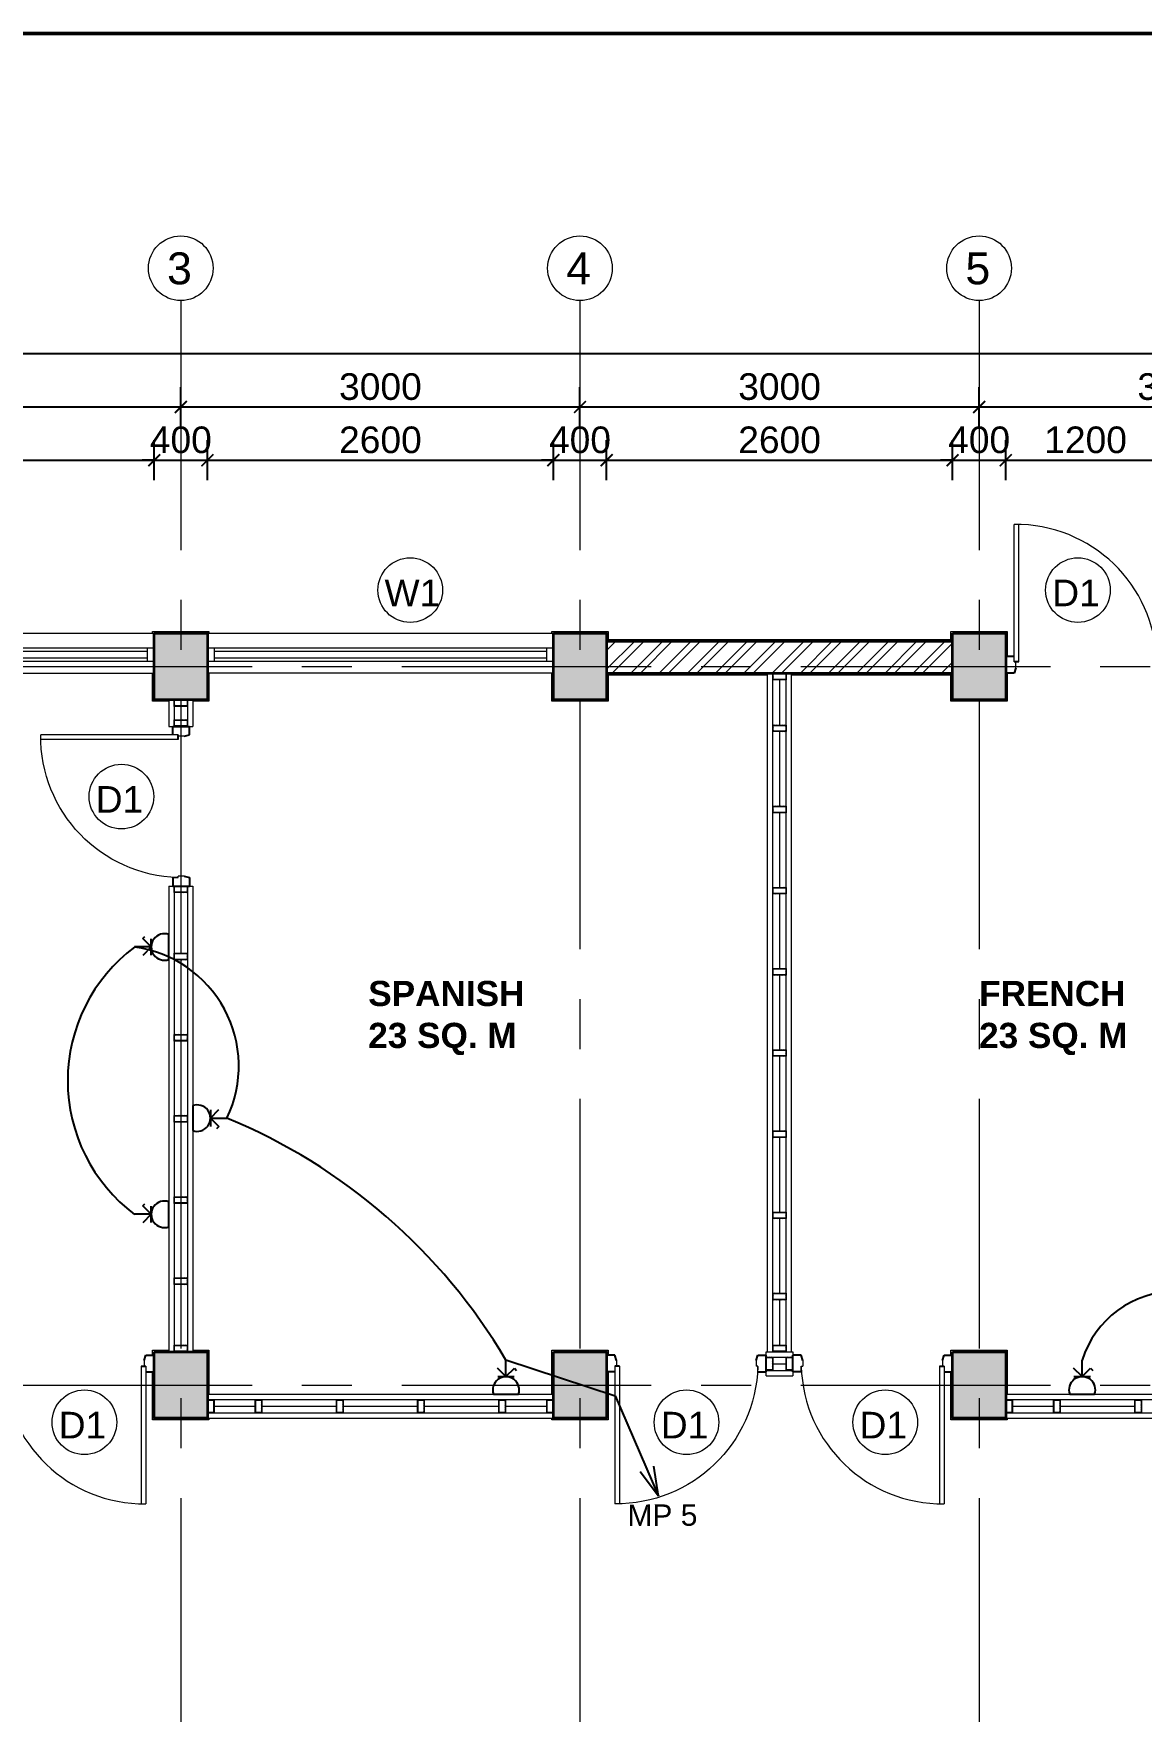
# Model space of a CAD drawing. Header units: inches. Extents: x 527934 to 2134587, y -408734 to 227304.
# Drawn here: x 1406955 to 1415282, y -114332 to -101723 of the extents above; entities that cross this region are included whole.
import ezdxf

# ---------------------------------------------------------------- set-up
doc = ezdxf.new("R2010")
doc.units = ezdxf.units.IN
doc.header["$MEASUREMENT"] = 0
doc.linetypes.add('CENTER', pattern=[2, 1.25, -0.25, 0.25, -0.25])
for name, color, linetype, lineweight in [('2 POWER TEL COMP', 3, 'Continuous', 25), ('7 POWER PT WIRING', 3, 'Continuous', 25), ('centre line', 1, 'CENTER', 9), ('dim', 253, 'Continuous', 9), ('door', 77, 'Continuous', 13), ('hatch', 250, 'Continuous', 5), ('hatch - general', 252, 'Continuous', 5), ('hatch 2', 251, 'Continuous', 5), ('metal', 40, 'Continuous', 18), ('partition wall', 5, 'Continuous', 20), ('plaster line', 253, 'Continuous', 5), ('sill', 253, 'Continuous', 13), ('text', 7, 'Continuous', 13), ('TITLE THICK', 7, 'Continuous', 50), ('wall - brick', 30, 'Continuous', 35), ('window', 1, 'Continuous', 15)]:
    doc.layers.add(name, color=color, linetype=linetype, lineweight=lineweight)
doc.styles.add('labelling', font='arial.ttf')
doc.styles.get("Standard").update_dxf_attribs({"font": 'arial.ttf'})
doc.styles.add('style1', font='arial.ttf')
doc.linetypes.add('BATTING', pattern='A,0.0001,-0.1,[134,ltypeshp.shx,S=0.1,R=0,X=-0.1,Y=0],-0.2,[134,ltypeshp.shx,S=0.1,R=180,X=0.1,Y=0],-0.1', length=0.4001)
doc.dimstyles.new('dim 100', dxfattribs={"dimtxt": 200, "dimasz": 90, "dimexe": 150, "dimexo": 150, "dimgap": 50, "dimtad": 1, "dimdec": 0, "dimzin": 0, "dimdsep": 46, "dimtxsty": 'Standard', "dimblk": 'ARCHTICK', "dimcen": 100, "dimdle": 150, "dimazin": 0, "dimtfac": 1, "dimtdec": 0, "dimtix": 1, "dimtmove": 2, "dimatfit": 3, "dimfxl": 150, "dimfxlon": 1, "dimtolj": 1, "dimtzin": 0, "dimarcsym": 0})
pattern_1 = [(50, (-719819.97, -21863), (107.5890274, -9.4128202), [11.25, -123.75]), (355, (-719819.97, -21863), (-20.8127, 112.82882), [9, -99]), (100.4514445, (-719811, -21863.78), (86.776327, 103.4159986), [9.561029, -105.171317]), (46.1842, (-719819.97, -21833), (160.0862, -24.827892), [16.875, -185.625]), (96.6356355, (-719806.63, -21835.07), (140.199292, 146.11779), [14.341551, -157.757064]), (351.184164, (-719819.97, -21833), (140.199292, 146.11779), [13.5, -148.5]), (21, (-719804.97, -21840.5), (89.5360578, -60.3928336), [11.25, -123.75]), (326, (-719804.97, -21840.5), (36.4973, 108.772507), [9, -99]), (71.451445, (-719797.5, -21845.53), (126.0333565, 48.379673), [9.5610285, -105.171317]), (37.5, (-719819.966, -21863), (1.8239783, 49.9340781), [0, -97.8, 0, -100.5, 0, -99.375]), (7.5, (-719819.966, -21863), (39.4604306, 59.1617568), [0, -57.3, 0, -95.55, 0, -37.875]), (327.5, (-719853.416, -21863), (80.0733654, -3.38323076), [0, -37.5, 0, -117, 0, -155.25]), (317.5, (-719868.416, -21863), (87.4779254, 15.0157473), [0, -48.75, 0, -77.7, 0, -110.25])]

# ---------------------------------------------------------------- blocks, each defined once
blk = doc.blocks.new('2X4')
at = {"layer": 'hatch 2'}
h = blk.add_hatch(dxfattribs=at)
h.set_pattern_fill('ANSI31', color=256, scale=20)
h.set_pattern_definition([(45, (0, 0), (-1.767766953, 1.767766953), [])])
h.paths.add_polyline_path([(5938822, -146997), (5938776, -146997, 0.414214), (5938774, -146999), (5938774, -147047), (5938777, -147047), (5938777, -147000), (5938821, -147000), (5938821, -147047), (5938824, -147047), (5938824, -146999, 0.414214)])
h.paths.add_polyline_path([(5938777, -147047), (5938774, -147047), (5938774, -147095, 0.414214), (5938776, -147097), (5938822, -147097, 0.414218), (5938824, -147095), (5938824, -147047), (5938821, -147047), (5938821, -147094), (5938777, -147094)])
at = {"layer": 'metal'}
blk.add_lwpolyline([(5938776, -147097), (5938822, -147097, 0.414214), (5938824, -147095), (5938824, -146999, 0.414214), (5938822, -146997), (5938776, -146997, 0.414214), (5938774, -146999), (5938774, -147095, 0.414214)], format="xyb", close=True, dxfattribs=at)
blk.add_lwpolyline([(5938777, -147094), (5938821, -147094), (5938821, -147000), (5938777, -147000)], close=True, dxfattribs=at)
blk = doc.blocks.new('door 1')
at = {"layer": 'door', "lineweight": 25}
for p, q in [((1761262, -142071), (1761366, -142071)), ((1761262, -142124), (1761262, -142071)), ((1761333, -142134), (1761366, -142124)), ((1761366, -142124), (1761366, -142071)), ((1761296, -142990), (1761296, -143019)), ((1761333, -143009), (1761366, -143019)), ((1761262, -143019), (1761262, -143071)), ((1761262, -143071), (1761366, -143071)), ((1761366, -143019), (1761366, -143071))]:
    blk.add_line(p, q, dxfattribs=at)
at = {"layer": 'door'}
for p, q in [((1761262, -142124), (1761296, -142124)), ((1761296, -142124), (1761296, -142134)), ((1761333, -142134), (1761296, -142134)), ((1761296, -142990), (1760435, -142990)), ((1761333, -143009), (1761296, -143009)), ((1761296, -143019), (1760435, -143019))]:
    blk.add_line(p, q, dxfattribs=at)
blk.add_arc((1761320, -143009), 885, 91.5672, 180.6496, dxfattribs=at)
blk = doc.blocks.new('WINDOW 1')
at = {"layer": 'window'}
for p, q in [((2122082, -84476), (2124682, -84476)), ((2122132, -84476), (2122132, -84576)), ((2122082, -84576), (2124682, -84576)), ((2122132, -84501), (2124632, -84501)), ((2122132, -84551), (2124632, -84551))]:
    blk.add_line(p, q, dxfattribs=at)
at = {"layer": 'window', "ltscale": 400}
blk.add_line((2124632, -84576), (2124632, -84476), dxfattribs=at)
blk = doc.blocks.new('_ArchTick')
at = {"color": 0, "linetype": 'ByBlock', "const_width": 0.15}
blk.add_lwpolyline([(-0.5, -0.5), (0.5, 0.5)], dxfattribs=at)
blk = doc.blocks.new('*D3144')
at = {"layer": 'Defpoints', "color": 0, "ltscale": 400}
for p in [(1401862, -104129), (1401862, -106229), (1433262, -106229)]:
    blk.add_point(p, dxfattribs=at)
at = {"layer": 'dim', "color": 0, "lineweight": -2, "ltscale": 400}
for p, q in [((1401862, -104279), (1401862, -103979)), ((1433262, -104279), (1433262, -103979)), ((1433412, -104129), (1401712, -104129))]:
    blk.add_line(p, q, dxfattribs=at)
at = {"layer": 'dim', "color": 0, "lineweight": -2, "ltscale": 400, "xscale": 90, "yscale": 90, "zscale": 90, "rotation": 180}
blk.add_blockref('_ArchTick', (1401862, -104129), dxfattribs=at)
at = {"layer": 'dim', "color": 0, "lineweight": -2, "ltscale": 400, "xscale": 90, "yscale": 90, "zscale": 90}
blk.add_blockref('_ArchTick', (1433262, -104129), dxfattribs=at)
at = {"layer": 'dim', "color": 0, "ltscale": 400, "insert": (1417562, -103977), "char_height": 200, "attachment_point": 5}
blk.add_mtext('\\A1;31400', dxfattribs=at)
blk = doc.blocks.new('*D3146')
at = {"layer": 'Defpoints', "color": 0, "ltscale": 400}
for p in [(1408062, -104529), (1405062, -106229), (1408062, -106229)]:
    blk.add_point(p, dxfattribs=at)
at = {"layer": 'dim', "color": 0, "lineweight": -2, "ltscale": 400}
for p, q in [((1405062, -104679), (1405062, -104379)), ((1408062, -104679), (1408062, -104379)), ((1404912, -104529), (1408212, -104529))]:
    blk.add_line(p, q, dxfattribs=at)
at = {"layer": 'dim', "color": 0, "lineweight": -2, "ltscale": 400, "xscale": 90, "yscale": 90, "zscale": 90, "rotation": 180}
blk.add_blockref('_ArchTick', (1405062, -104529), dxfattribs=at)
at = {"layer": 'dim', "color": 0, "lineweight": -2, "ltscale": 400, "xscale": 90, "yscale": 90, "zscale": 90}
blk.add_blockref('_ArchTick', (1408062, -104529), dxfattribs=at)
at = {"layer": 'dim', "color": 0, "ltscale": 400, "insert": (1406562, -104377), "char_height": 200, "attachment_point": 5}
blk.add_mtext('\\A1;3000', dxfattribs=at)
blk = doc.blocks.new('*D3147')
at = {"layer": 'Defpoints', "color": 0, "ltscale": 400}
for p in [(1411062, -104529), (1408062, -106229), (1411062, -106229)]:
    blk.add_point(p, dxfattribs=at)
at = {"layer": 'dim', "color": 0, "lineweight": -2, "ltscale": 400}
for p, q in [((1408062, -104679), (1408062, -104379)), ((1411062, -104679), (1411062, -104379)), ((1407912, -104529), (1411212, -104529))]:
    blk.add_line(p, q, dxfattribs=at)
at = {"layer": 'dim', "color": 0, "lineweight": -2, "ltscale": 400, "xscale": 90, "yscale": 90, "zscale": 90, "rotation": 180}
blk.add_blockref('_ArchTick', (1408062, -104529), dxfattribs=at)
at = {"layer": 'dim', "color": 0, "lineweight": -2, "ltscale": 400, "xscale": 90, "yscale": 90, "zscale": 90}
blk.add_blockref('_ArchTick', (1411062, -104529), dxfattribs=at)
at = {"layer": 'dim', "color": 0, "ltscale": 400, "insert": (1409562, -104377), "char_height": 200, "attachment_point": 5}
blk.add_mtext('\\A1;3000', dxfattribs=at)
blk = doc.blocks.new('*D3148')
at = {"layer": 'Defpoints', "color": 0, "ltscale": 400}
for p in [(1414062, -104529), (1411062, -106229), (1414062, -106229)]:
    blk.add_point(p, dxfattribs=at)
at = {"layer": 'dim', "color": 0, "lineweight": -2, "ltscale": 400}
for p, q in [((1411062, -104679), (1411062, -104379)), ((1414062, -104679), (1414062, -104379)), ((1410912, -104529), (1414212, -104529))]:
    blk.add_line(p, q, dxfattribs=at)
at = {"layer": 'dim', "color": 0, "lineweight": -2, "ltscale": 400, "xscale": 90, "yscale": 90, "zscale": 90, "rotation": 180}
blk.add_blockref('_ArchTick', (1411062, -104529), dxfattribs=at)
at = {"layer": 'dim', "color": 0, "lineweight": -2, "ltscale": 400, "xscale": 90, "yscale": 90, "zscale": 90}
blk.add_blockref('_ArchTick', (1414062, -104529), dxfattribs=at)
at = {"layer": 'dim', "color": 0, "ltscale": 400, "insert": (1412562, -104377), "char_height": 200, "attachment_point": 5}
blk.add_mtext('\\A1;3000', dxfattribs=at)
blk = doc.blocks.new('*D3149')
at = {"layer": 'Defpoints', "color": 0, "ltscale": 400}
for p in [(1417062, -104529), (1414062, -106229), (1417062, -106229)]:
    blk.add_point(p, dxfattribs=at)
at = {"layer": 'dim', "color": 0, "lineweight": -2, "ltscale": 400}
for p, q in [((1414062, -104679), (1414062, -104379)), ((1417062, -104679), (1417062, -104379)), ((1413912, -104529), (1417212, -104529))]:
    blk.add_line(p, q, dxfattribs=at)
at = {"layer": 'dim', "color": 0, "lineweight": -2, "ltscale": 400, "xscale": 90, "yscale": 90, "zscale": 90, "rotation": 180}
blk.add_blockref('_ArchTick', (1414062, -104529), dxfattribs=at)
at = {"layer": 'dim', "color": 0, "lineweight": -2, "ltscale": 400, "xscale": 90, "yscale": 90, "zscale": 90}
blk.add_blockref('_ArchTick', (1417062, -104529), dxfattribs=at)
at = {"layer": 'dim', "color": 0, "ltscale": 400, "insert": (1415562, -104377), "char_height": 200, "attachment_point": 5}
blk.add_mtext('\\A1;3000', dxfattribs=at)
blk = doc.blocks.new('*D3158')
at = {"layer": 'Defpoints', "color": 0, "ltscale": 400}
for p in [(1407862, -104929), (1405262, -106229), (1407862, -106229)]:
    blk.add_point(p, dxfattribs=at)
at = {"layer": 'dim', "color": 0, "lineweight": -2, "ltscale": 400}
for p, q in [((1405262, -105079), (1405262, -104779)), ((1407862, -105079), (1407862, -104779)), ((1405112, -104929), (1408012, -104929))]:
    blk.add_line(p, q, dxfattribs=at)
at = {"layer": 'dim', "color": 0, "lineweight": -2, "ltscale": 400, "xscale": 90, "yscale": 90, "zscale": 90, "rotation": 180}
blk.add_blockref('_ArchTick', (1405262, -104929), dxfattribs=at)
at = {"layer": 'dim', "color": 0, "lineweight": -2, "ltscale": 400, "xscale": 90, "yscale": 90, "zscale": 90}
blk.add_blockref('_ArchTick', (1407862, -104929), dxfattribs=at)
at = {"layer": 'dim', "color": 0, "ltscale": 400, "insert": (1406562, -104777), "char_height": 200, "attachment_point": 5}
blk.add_mtext('\\A1;2600', dxfattribs=at)
blk = doc.blocks.new('*D3159')
at = {"layer": 'Defpoints', "color": 0, "ltscale": 400}
for p in [(1408262, -104929), (1407862, -106229), (1408262, -106229)]:
    blk.add_point(p, dxfattribs=at)
at = {"layer": 'dim', "color": 0, "lineweight": -2, "ltscale": 400}
for p, q in [((1407862, -105079), (1407862, -104779)), ((1408262, -105079), (1408262, -104779)), ((1407862, -104929), (1407772, -104929)), ((1407862, -104929), (1408262, -104929)), ((1408262, -104929), (1408352, -104929))]:
    blk.add_line(p, q, dxfattribs=at)
at = {"layer": 'dim', "color": 0, "lineweight": -2, "ltscale": 400, "xscale": 90, "yscale": 90, "zscale": 90}
blk.add_blockref('_ArchTick', (1407862, -104929), dxfattribs=at)
at = {"layer": 'dim', "color": 0, "lineweight": -2, "ltscale": 400, "xscale": 90, "yscale": 90, "zscale": 90, "rotation": 180}
blk.add_blockref('_ArchTick', (1408262, -104929), dxfattribs=at)
at = {"layer": 'dim', "color": 0, "ltscale": 400, "insert": (1408062, -104777), "char_height": 200, "attachment_point": 5}
blk.add_mtext('\\A1;400', dxfattribs=at)
blk = doc.blocks.new('*D3160')
at = {"layer": 'Defpoints', "color": 0, "ltscale": 400}
for p in [(1410862, -104929), (1408262, -106229), (1410862, -106229)]:
    blk.add_point(p, dxfattribs=at)
at = {"layer": 'dim', "color": 0, "lineweight": -2, "ltscale": 400}
for p, q in [((1408262, -105079), (1408262, -104779)), ((1410862, -105079), (1410862, -104779)), ((1408112, -104929), (1411012, -104929))]:
    blk.add_line(p, q, dxfattribs=at)
at = {"layer": 'dim', "color": 0, "lineweight": -2, "ltscale": 400, "xscale": 90, "yscale": 90, "zscale": 90, "rotation": 180}
blk.add_blockref('_ArchTick', (1408262, -104929), dxfattribs=at)
at = {"layer": 'dim', "color": 0, "lineweight": -2, "ltscale": 400, "xscale": 90, "yscale": 90, "zscale": 90}
blk.add_blockref('_ArchTick', (1410862, -104929), dxfattribs=at)
at = {"layer": 'dim', "color": 0, "ltscale": 400, "insert": (1409562, -104777), "char_height": 200, "attachment_point": 5}
blk.add_mtext('\\A1;2600', dxfattribs=at)
blk = doc.blocks.new('*D3161')
at = {"layer": 'Defpoints', "color": 0, "ltscale": 400}
for p in [(1411262, -104929), (1410862, -106229), (1411262, -106229)]:
    blk.add_point(p, dxfattribs=at)
at = {"layer": 'dim', "color": 0, "lineweight": -2, "ltscale": 400}
for p, q in [((1410862, -105079), (1410862, -104779)), ((1411262, -105079), (1411262, -104779)), ((1410862, -104929), (1410772, -104929)), ((1410862, -104929), (1411262, -104929)), ((1411262, -104929), (1411352, -104929))]:
    blk.add_line(p, q, dxfattribs=at)
at = {"layer": 'dim', "color": 0, "lineweight": -2, "ltscale": 400, "xscale": 90, "yscale": 90, "zscale": 90}
blk.add_blockref('_ArchTick', (1410862, -104929), dxfattribs=at)
at = {"layer": 'dim', "color": 0, "lineweight": -2, "ltscale": 400, "xscale": 90, "yscale": 90, "zscale": 90, "rotation": 180}
blk.add_blockref('_ArchTick', (1411262, -104929), dxfattribs=at)
at = {"layer": 'dim', "color": 0, "ltscale": 400, "insert": (1411062, -104777), "char_height": 200, "attachment_point": 5}
blk.add_mtext('\\A1;400', dxfattribs=at)
blk = doc.blocks.new('*D3162')
at = {"layer": 'Defpoints', "color": 0, "ltscale": 400}
for p in [(1413862, -104929), (1411262, -106229), (1413862, -106229)]:
    blk.add_point(p, dxfattribs=at)
at = {"layer": 'dim', "color": 0, "lineweight": -2, "ltscale": 400}
for p, q in [((1411262, -105079), (1411262, -104779)), ((1413862, -105079), (1413862, -104779)), ((1411112, -104929), (1414012, -104929))]:
    blk.add_line(p, q, dxfattribs=at)
at = {"layer": 'dim', "color": 0, "lineweight": -2, "ltscale": 400, "xscale": 90, "yscale": 90, "zscale": 90, "rotation": 180}
blk.add_blockref('_ArchTick', (1411262, -104929), dxfattribs=at)
at = {"layer": 'dim', "color": 0, "lineweight": -2, "ltscale": 400, "xscale": 90, "yscale": 90, "zscale": 90}
blk.add_blockref('_ArchTick', (1413862, -104929), dxfattribs=at)
at = {"layer": 'dim', "color": 0, "ltscale": 400, "insert": (1412562, -104777), "char_height": 200, "attachment_point": 5}
blk.add_mtext('\\A1;2600', dxfattribs=at)
blk = doc.blocks.new('*D3163')
at = {"layer": 'Defpoints', "color": 0, "ltscale": 400}
for p in [(1414262, -104929), (1413862, -106229), (1414262, -106229)]:
    blk.add_point(p, dxfattribs=at)
at = {"layer": 'dim', "color": 0, "lineweight": -2, "ltscale": 400}
for p, q in [((1413862, -105079), (1413862, -104779)), ((1414262, -105079), (1414262, -104779)), ((1413862, -104929), (1413772, -104929)), ((1413862, -104929), (1414262, -104929)), ((1414262, -104929), (1414352, -104929))]:
    blk.add_line(p, q, dxfattribs=at)
at = {"layer": 'dim', "color": 0, "lineweight": -2, "ltscale": 400, "xscale": 90, "yscale": 90, "zscale": 90}
blk.add_blockref('_ArchTick', (1413862, -104929), dxfattribs=at)
at = {"layer": 'dim', "color": 0, "lineweight": -2, "ltscale": 400, "xscale": 90, "yscale": 90, "zscale": 90, "rotation": 180}
blk.add_blockref('_ArchTick', (1414262, -104929), dxfattribs=at)
at = {"layer": 'dim', "color": 0, "ltscale": 400, "insert": (1414062, -104777), "char_height": 200, "attachment_point": 5}
blk.add_mtext('\\A1;400', dxfattribs=at)
blk = doc.blocks.new('*D3164')
at = {"layer": 'Defpoints', "color": 0, "ltscale": 400}
for p in [(1415462, -104929), (1414262, -106229), (1415462, -106229)]:
    blk.add_point(p, dxfattribs=at)
at = {"layer": 'dim', "color": 0, "lineweight": -2, "ltscale": 400}
for p, q in [((1414262, -105079), (1414262, -104779)), ((1415462, -105079), (1415462, -104779)), ((1414112, -104929), (1415612, -104929))]:
    blk.add_line(p, q, dxfattribs=at)
at = {"layer": 'dim', "color": 0, "lineweight": -2, "ltscale": 400, "xscale": 90, "yscale": 90, "zscale": 90, "rotation": 180}
blk.add_blockref('_ArchTick', (1414262, -104929), dxfattribs=at)
at = {"layer": 'dim', "color": 0, "lineweight": -2, "ltscale": 400, "xscale": 90, "yscale": 90, "zscale": 90}
blk.add_blockref('_ArchTick', (1415462, -104929), dxfattribs=at)
at = {"layer": 'dim', "color": 0, "ltscale": 400, "insert": (1414862, -104777), "char_height": 200, "attachment_point": 5}
blk.add_mtext('\\A1;1200', dxfattribs=at)
blk = doc.blocks.new('15 amp socket')
at = {"color": 3, "lineweight": 25}
for p, q in [((593022, 179162), (592958, 179225)), ((593022, 179162), (593022, 179286)), ((593022, 179162), (593085, 179225)), ((593085, 179225), (593102, 179208)), ((592960, 179162), (593084, 179162)), ((592928, 179029), (593115, 179029))]:
    blk.add_line(p, q, dxfattribs=at)
blk.add_arc((593022, 179062), 99.5, 340.3538, 199.6462, dxfattribs=at)
blk = doc.blocks.new('*U1909')
at = {"color": 3}
for p, q in [((-181326.36, -126938.56), (-181306.26, -126930.51)), ((-181306.26, -126930.51), (-181287.94, -126939.72)), ((-181287.94, -126939.72), (-181293.5, -126938.45)), ((-181287.94, -126939.72), (-181292.25, -126935.96))]:
    blk.add_line(p, q, dxfattribs=at)

msp = doc.modelspace()

# ---------------------------------------------------------------- hatches: boundary and pattern name
at = {"layer": 'hatch', "ltscale": 400}
h = msp.add_hatch(dxfattribs=at)
h.set_pattern_fill('ANSI32', color=256, scale=400)
h.set_pattern_definition([(45, (-719819.97, -21863), (-106.066017, 106.066017), []), (45, (-719749.25, -21863), (-106.066017, 106.066017), [])])
h.paths.add_polyline_path([(1413861.7, -106289), (1411261.7, -106289), (1411261.7, -106479), (1413861.7, -106479)])
h.paths.add_polyline_path([(1413861.7, -106479), (1411261.7, -106479), (1411261.7, -106529), (1413861.7, -106529)])
at = {"layer": 'hatch - general'}
h = msp.add_hatch(dxfattribs=at)
h.set_pattern_fill('AR-CONC', color=256, scale=15)
h.set_pattern_definition(pattern_1)
h.paths.add_polyline_path([(1417261.7, -116069), (1417061.7, -116069), (1417061.7, -116319), (1417261.7, -116319)])
h.paths.add_polyline_path([(1417261.7, -116319), (1417061.7, -116319), (1417061.7, -116569), (1417261.7, -116569)])
h.paths.add_polyline_path([(1417061.7, -116319), (1416861.7, -116319), (1416861.7, -116569), (1417061.7, -116569)])
h.paths.add_polyline_path([(1417061.7, -116069), (1416861.7, -116069), (1416861.7, -116319), (1417061.7, -116319)])
h.paths.add_polyline_path([(1414261.7, -116319), (1414061.7, -116319), (1414061.7, -116569), (1414261.7, -116569)])
h.paths.add_polyline_path([(1414261.7, -116069), (1414061.7, -116069), (1414061.7, -116319), (1414261.7, -116319)])
h.paths.add_polyline_path([(1414061.7, -116069), (1413861.7, -116069), (1413861.7, -116319), (1414061.7, -116319)])
h.paths.add_polyline_path([(1414061.7, -116319), (1413861.7, -116319), (1413861.7, -116569), (1414061.7, -116569)])
h.paths.add_polyline_path([(1411261.7, -116319), (1411061.7, -116319), (1411061.7, -116569), (1411261.7, -116569)])
h.paths.add_polyline_path([(1411261.7, -116069), (1411061.7, -116069), (1411061.7, -116319), (1411261.7, -116319)])
h.paths.add_polyline_path([(1411061.7, -116069), (1410861.7, -116069), (1410861.7, -116319), (1411061.7, -116319)])
h.paths.add_polyline_path([(1411061.7, -116319), (1410861.7, -116319), (1410861.7, -116569), (1411061.7, -116569)])
h.paths.add_polyline_path([(1408061.7, -116319), (1407861.7, -116319), (1407861.7, -116569), (1408061.7, -116569)])
h.paths.add_polyline_path([(1408261.7, -116319), (1408061.7, -116319), (1408061.7, -116569), (1408261.7, -116569)])
h.paths.add_polyline_path([(1408261.7, -116069), (1408061.7, -116069), (1408061.7, -116319), (1408261.7, -116319)])
h.paths.add_polyline_path([(1408061.7, -116069), (1407861.7, -116069), (1407861.7, -116319), (1408061.7, -116319)])
h.paths.add_polyline_path([(1405261.7, -116319), (1405061.7, -116319), (1405061.7, -116569), (1405261.7, -116569)])
h.paths.add_polyline_path([(1405261.7, -116069), (1405061.7, -116069), (1405061.7, -116319), (1405261.7, -116319)])
h.paths.add_polyline_path([(1405061.7, -116069), (1404861.7, -116069), (1404861.7, -116319), (1405061.7, -116319)])
h.paths.add_polyline_path([(1405061.7, -116319), (1404861.7, -116319), (1404861.7, -116569), (1405061.7, -116569)])
h.paths.add_polyline_path([(1402261.7, -116319), (1402061.7, -116319), (1402061.7, -116569), (1402261.7, -116569)])
h.paths.add_polyline_path([(1402261.7, -116069), (1402061.7, -116069), (1402061.7, -116319), (1402261.7, -116319)])
h.paths.add_polyline_path([(1402061.7, -116069), (1401861.7, -116069), (1401861.7, -116319), (1402061.7, -116319)])
h.paths.add_polyline_path([(1402061.7, -116319), (1401861.7, -116319), (1401861.7, -116569), (1402061.7, -116569)])
h.paths.add_polyline_path([(1402061.7, -111629), (1401861.7, -111629), (1401861.7, -111879), (1402061.7, -111879)])
h.paths.add_polyline_path([(1402261.7, -111629), (1402061.7, -111629), (1402061.7, -111879), (1402261.7, -111879)])
h.paths.add_polyline_path([(1402261.7, -111879), (1402061.7, -111879), (1402061.7, -112129), (1402261.7, -112129)])
h.paths.add_polyline_path([(1402061.7, -111879), (1401861.7, -111879), (1401861.7, -112129), (1402061.7, -112129)])
h.paths.add_polyline_path([(1405061.7, -111629), (1404861.7, -111629), (1404861.7, -111879), (1405061.7, -111879)])
h.paths.add_polyline_path([(1405261.7, -111629), (1405061.7, -111629), (1405061.7, -111879), (1405261.7, -111879)])
h.paths.add_polyline_path([(1405261.7, -111879), (1405061.7, -111879), (1405061.7, -112129), (1405261.7, -112129)])
h.paths.add_polyline_path([(1405061.7, -111879), (1404861.7, -111879), (1404861.7, -112129), (1405061.7, -112129)])
h.paths.add_polyline_path([(1408261.7, -111879), (1408061.7, -111879), (1408061.7, -112129), (1408261.7, -112129)])
h.paths.add_polyline_path([(1408261.7, -111629), (1408061.7, -111629), (1408061.7, -111879), (1408261.7, -111879)])
h.paths.add_polyline_path([(1408061.7, -111629), (1407861.7, -111629), (1407861.7, -111879), (1408061.7, -111879)])
h.paths.add_polyline_path([(1408061.7, -111879), (1407861.7, -111879), (1407861.7, -112129), (1408061.7, -112129)])
h.paths.add_polyline_path([(1411261.7, -111879), (1410861.7, -111879), (1410861.7, -112129), (1411261.7, -112129)])
h.paths.add_polyline_path([(1411261.7, -111629), (1410861.7, -111629), (1410861.7, -111879), (1411261.7, -111879)])
h.paths.add_polyline_path([(1414261.7, -111879), (1414061.7, -111879), (1414061.7, -112129), (1414261.7, -112129)])
h.paths.add_polyline_path([(1414061.7, -111879), (1413861.7, -111879), (1413861.7, -112129), (1414061.7, -112129)])
h.paths.add_polyline_path([(1414061.7, -111629), (1413861.7, -111629), (1413861.7, -111879), (1414061.7, -111879)])
h.paths.add_polyline_path([(1414261.7, -111629), (1414061.7, -111629), (1414061.7, -111879), (1414261.7, -111879)])
h.paths.add_polyline_path([(1417261.7, -111879), (1417061.7, -111879), (1417061.7, -112129), (1417261.7, -112129)])
h.paths.add_polyline_path([(1417061.7, -111879), (1416861.7, -111879), (1416861.7, -112129), (1417061.7, -112129)])
h.paths.add_polyline_path([(1417261.7, -111629), (1417061.7, -111629), (1417061.7, -111879), (1417261.7, -111879)])
h.paths.add_polyline_path([(1417061.7, -111629), (1416861.7, -111629), (1416861.7, -111879), (1417061.7, -111879)])
h.paths.add_polyline_path([(1420261.7, -111879), (1420061.7, -111879), (1420061.7, -112129), (1420261.7, -112129)])
h.paths.add_polyline_path([(1420261.7, -111629), (1420061.7, -111629), (1420061.7, -111879), (1420261.7, -111879)])
h.paths.add_polyline_path([(1420061.7, -111629), (1419861.7, -111629), (1419861.7, -111879), (1420061.7, -111879)])
h.paths.add_polyline_path([(1420061.7, -111879), (1419861.7, -111879), (1419861.7, -112129), (1420061.7, -112129)])
h.paths.add_polyline_path([(1423261.7, -111879), (1423061.7, -111879), (1423061.7, -112129), (1423171.7, -112129), (1423261.7, -112129)])
h.paths.add_polyline_path([(1423261.7, -111629), (1423061.7, -111629), (1423061.7, -111879), (1423261.7, -111879)])
h.paths.add_polyline_path([(1423061.7, -111629), (1422861.7, -111629), (1422861.7, -111879), (1423061.7, -111879)])
h.paths.add_polyline_path([(1423061.7, -111879), (1422861.7, -111879), (1422861.7, -112129), (1423061.7, -112129)])
h.paths.add_polyline_path([(1427261.7, -111879), (1427061.7, -111879), (1427061.7, -112129), (1427261.7, -112129)])
h.paths.add_polyline_path([(1427261.7, -111629), (1427061.7, -111629), (1427061.7, -111879), (1427261.7, -111879)])
h.paths.add_polyline_path([(1427061.7, -111629), (1426861.7, -111629), (1426861.7, -111879), (1427061.7, -111879)])
h.paths.add_polyline_path([(1427061.7, -111879), (1426861.7, -111879), (1426861.7, -112129), (1427061.7, -112129)])
h.paths.add_polyline_path([(1430261.7, -111879), (1430061.7, -111879), (1430061.7, -112129), (1430261.7, -112129)])
h.paths.add_polyline_path([(1430261.7, -111629), (1430061.7, -111629), (1430061.7, -111879), (1430261.7, -111879)])
h.paths.add_polyline_path([(1430061.7, -111629), (1429861.7, -111629), (1429861.7, -111879), (1430061.7, -111879)])
h.paths.add_polyline_path([(1430061.7, -111879), (1429861.7, -111879), (1429861.7, -112129), (1430061.7, -112129)])
h.paths.add_polyline_path([(1433261.7, -111879), (1433061.7, -111879), (1433061.7, -112129), (1433261.7, -112129)])
h.paths.add_polyline_path([(1433261.7, -111629), (1433061.7, -111629), (1433061.7, -111879), (1433261.7, -111879)])
h.paths.add_polyline_path([(1433061.7, -111629), (1432861.7, -111629), (1432861.7, -111879), (1433061.7, -111879)])
h.paths.add_polyline_path([(1433061.7, -111879), (1432861.7, -111879), (1432861.7, -112129), (1433061.7, -112129)])
h.paths.add_polyline_path([(1433261.7, -106479), (1433061.7, -106479), (1433061.7, -106729), (1433261.7, -106729)])
h.paths.add_polyline_path([(1433261.7, -106229), (1433061.7, -106229), (1433061.7, -106479), (1433261.7, -106479)])
h.paths.add_polyline_path([(1433061.7, -106229), (1432861.7, -106229), (1432861.7, -106479), (1433061.7, -106479)])
h.paths.add_polyline_path([(1433061.7, -106479), (1432861.7, -106479), (1432861.7, -106729), (1433061.7, -106729)])
h.paths.add_polyline_path([(1430261.7, -106479), (1430061.7, -106479), (1430061.7, -106729), (1430261.7, -106729)])
h.paths.add_polyline_path([(1430261.7, -106229), (1430061.7, -106229), (1430061.7, -106479), (1430261.7, -106479)])
h.paths.add_polyline_path([(1430061.7, -106229), (1429861.7, -106229), (1429861.7, -106479), (1430061.7, -106479)])
h.paths.add_polyline_path([(1430061.7, -106479), (1429861.7, -106479), (1429861.7, -106729), (1430061.7, -106729)])
h.paths.add_polyline_path([(1427261.7, -106479), (1427061.7, -106479), (1427061.7, -106729), (1427261.7, -106729)])
h.paths.add_polyline_path([(1427261.7, -106229), (1427061.7, -106229), (1427061.7, -106479), (1427261.7, -106479)])
h.paths.add_polyline_path([(1427061.7, -106229), (1426861.7, -106229), (1426861.7, -106479), (1427061.7, -106479)])
h.paths.add_polyline_path([(1427061.7, -106479), (1426861.7, -106479), (1426861.7, -106729), (1427061.7, -106729)])
h.paths.add_polyline_path([(1423261.7, -106479), (1423061.7, -106479), (1423061.7, -106729), (1423261.7, -106729)])
h.paths.add_polyline_path([(1423261.7, -106229), (1423061.7, -106229), (1423061.7, -106479), (1423261.7, -106479)])
h.paths.add_polyline_path([(1423061.7, -106229), (1422861.7, -106229), (1422861.7, -106479), (1423061.7, -106479)])
h.paths.add_polyline_path([(1423061.7, -106479), (1422861.7, -106479), (1422861.7, -106729), (1423061.7, -106729)])
h.paths.add_polyline_path([(1420261.7, -106479), (1420061.7, -106479), (1420061.7, -106729), (1420261.7, -106729)])
h.paths.add_polyline_path([(1420261.7, -106229), (1420061.7, -106229), (1420061.7, -106479), (1420261.7, -106479)])
h.paths.add_polyline_path([(1420061.7, -106229), (1419861.7, -106229), (1419861.7, -106479), (1420061.7, -106479)])
h.paths.add_polyline_path([(1420061.7, -106479), (1419861.7, -106479), (1419861.7, -106729), (1420061.7, -106729)])
h.paths.add_polyline_path([(1417261.7, -106479), (1417061.7, -106479), (1417061.7, -106729), (1417261.7, -106729)])
h.paths.add_polyline_path([(1417261.7, -106229), (1417061.7, -106229), (1417061.7, -106479), (1417261.7, -106479)])
h.paths.add_polyline_path([(1417061.7, -106229), (1416861.7, -106229), (1416861.7, -106479), (1417061.7, -106479)])
h.paths.add_polyline_path([(1417061.7, -106479), (1416861.7, -106479), (1416861.7, -106729), (1417061.7, -106729)])
h.paths.add_polyline_path([(1414261.7, -106479), (1414061.7, -106479), (1414061.7, -106729), (1414261.7, -106729)])
h.paths.add_polyline_path([(1414261.7, -106229), (1414061.7, -106229), (1414061.7, -106479), (1414261.7, -106479)])
h.paths.add_polyline_path([(1414061.7, -106229), (1413861.7, -106229), (1413861.7, -106479), (1414061.7, -106479)])
h.paths.add_polyline_path([(1414061.7, -106479), (1413861.7, -106479), (1413861.7, -106729), (1414061.7, -106729)])
h.paths.add_polyline_path([(1411261.7, -106479), (1411061.7, -106479), (1411061.7, -106729), (1411261.7, -106729)])
h.paths.add_polyline_path([(1411261.7, -106229), (1411061.7, -106229), (1411061.7, -106479), (1411261.7, -106479)])
h.paths.add_polyline_path([(1411061.7, -106229), (1410861.7, -106229), (1410861.7, -106479), (1411061.7, -106479)])
h.paths.add_polyline_path([(1411061.7, -106479), (1410861.7, -106479), (1410861.7, -106729), (1411061.7, -106729)])
h.paths.add_polyline_path([(1408261.7, -106479), (1408061.7, -106479), (1408061.7, -106729), (1408261.7, -106729)])
h.paths.add_polyline_path([(1408261.7, -106229), (1408061.7, -106229), (1408061.7, -106479), (1408261.7, -106479)])
h.paths.add_polyline_path([(1408061.7, -106229), (1407861.7, -106229), (1407861.7, -106479), (1408061.7, -106479)])
h.paths.add_polyline_path([(1408061.7, -106479), (1407861.7, -106479), (1407861.7, -106729), (1408061.7, -106729)])
h.paths.add_polyline_path([(1405261.7, -106479), (1405061.7, -106479), (1405061.7, -106729), (1405261.7, -106729)])
h.paths.add_polyline_path([(1405261.7, -106229), (1405061.7, -106229), (1405061.7, -106479), (1405261.7, -106479)])
h.paths.add_polyline_path([(1405061.7, -106229), (1404861.7, -106229), (1404861.7, -106479), (1405061.7, -106479)])
h.paths.add_polyline_path([(1405061.7, -106479), (1404861.7, -106479), (1404861.7, -106729), (1405061.7, -106729)])
h.paths.add_polyline_path([(1402261.7, -106479), (1402061.7, -106479), (1402061.7, -106729), (1402261.7, -106729)])
h.paths.add_polyline_path([(1402261.7, -106229), (1402061.7, -106229), (1402061.7, -106479), (1402261.7, -106479)])
h.paths.add_polyline_path([(1402061.7, -106229), (1401861.7, -106229), (1401861.7, -106479), (1402061.7, -106479)])
h.paths.add_polyline_path([(1402061.7, -106479), (1401861.7, -106479), (1401861.7, -106729), (1402061.7, -106729)])
h = msp.add_hatch(dxfattribs=at)
h.set_pattern_fill('AR-CONC', color=256, scale=15)
h.set_pattern_definition(pattern_1)
h.paths.add_polyline_path([(1402061.7, -121469), (1401861.7, -121469), (1401861.7, -121719), (1402061.7, -121719)])
h.paths.add_polyline_path([(1402261.7, -121469), (1402061.7, -121469), (1402061.7, -121719), (1402261.7, -121719)])
h.paths.add_polyline_path([(1402261.7, -121719), (1402061.7, -121719), (1402061.7, -121969), (1402261.7, -121969)])
h.paths.add_polyline_path([(1402061.7, -121719), (1401861.7, -121719), (1401861.7, -121969), (1402061.7, -121969)])
h.paths.add_polyline_path([(1405061.7, -121469), (1404861.7, -121469), (1404861.7, -121719), (1405061.7, -121719)])
h.paths.add_polyline_path([(1405261.7, -121469), (1405061.7, -121469), (1405061.7, -121719), (1405261.7, -121719)])
h.paths.add_polyline_path([(1405261.7, -121719), (1405061.7, -121719), (1405061.7, -121969), (1405261.7, -121969)])
h.paths.add_polyline_path([(1405061.7, -121719), (1404861.7, -121719), (1404861.7, -121969), (1405061.7, -121969)])
h.paths.add_polyline_path([(1408061.7, -121469), (1407861.7, -121469), (1407861.7, -121719), (1408061.7, -121719)])
h.paths.add_polyline_path([(1408261.7, -121469), (1408061.7, -121469), (1408061.7, -121719), (1408261.7, -121719)])
h.paths.add_polyline_path([(1408261.7, -121719), (1408061.7, -121719), (1408061.7, -121969), (1408261.7, -121969)])
h.paths.add_polyline_path([(1408061.7, -121719), (1407861.7, -121719), (1407861.7, -121969), (1408061.7, -121969)])
h.paths.add_polyline_path([(1411061.7, -121719), (1410861.7, -121719), (1410861.7, -121969), (1411061.7, -121969)])
h.paths.add_polyline_path([(1411261.7, -121719), (1411061.7, -121719), (1411061.7, -121969), (1411261.7, -121969)])
h.paths.add_polyline_path([(1411261.7, -121469), (1411061.7, -121469), (1411061.7, -121719), (1411261.7, -121719)])
h.paths.add_polyline_path([(1411061.7, -121469), (1410861.7, -121469), (1410861.7, -121719), (1411061.7, -121719)])
h.paths.add_polyline_path([(1414261.7, -121719), (1414061.7, -121719), (1414061.7, -121969), (1414261.7, -121969)])
h.paths.add_polyline_path([(1414061.7, -121719), (1413861.7, -121719), (1413861.7, -121969), (1414061.7, -121969)])
h.paths.add_polyline_path([(1414261.7, -121469), (1414061.7, -121469), (1414061.7, -121719), (1414261.7, -121719)])
h.paths.add_polyline_path([(1414061.7, -121469), (1413861.7, -121469), (1413861.7, -121719), (1414061.7, -121719)])
h.paths.add_polyline_path([(1417261.7, -121719), (1417061.7, -121719), (1417061.7, -121969), (1417261.7, -121969)])
h.paths.add_polyline_path([(1417261.7, -121469), (1417061.7, -121469), (1417061.7, -121719), (1417261.7, -121719)])
h.paths.add_polyline_path([(1417061.7, -121469), (1416861.7, -121469), (1416861.7, -121719), (1417061.7, -121719)])
h.paths.add_polyline_path([(1417061.7, -121719), (1416861.7, -121719), (1416861.7, -121969), (1417061.7, -121969)])
h.paths.add_polyline_path([(1420061.7, -121719), (1419861.7, -121719), (1419861.7, -121969), (1420061.7, -121969)])
h.paths.add_polyline_path([(1420061.7, -121469), (1419861.7, -121469), (1419861.7, -121719), (1420061.7, -121719)])
h.paths.add_polyline_path([(1420261.7, -121469), (1420061.7, -121469), (1420061.7, -121719), (1420261.7, -121719)])
h.paths.add_polyline_path([(1420261.7, -121719), (1420061.7, -121719), (1420061.7, -121969), (1420261.7, -121969)])
h.paths.add_polyline_path([(1423061.7, -121469), (1422861.7, -121469), (1422861.7, -121719), (1423061.7, -121719)])
h.paths.add_polyline_path([(1423261.7, -121469), (1423061.7, -121469), (1423061.7, -121719), (1423261.7, -121719)])
h.paths.add_polyline_path([(1423261.7, -121719), (1423061.7, -121719), (1423061.7, -121969), (1423261.7, -121969)])
h.paths.add_polyline_path([(1423061.7, -121719), (1422861.7, -121719), (1422861.7, -121969), (1423061.7, -121969)])
h.paths.add_polyline_path([(1427261.7, -121719), (1427061.7, -121719), (1427061.7, -121969), (1427261.7, -121969)])
h.paths.add_polyline_path([(1427261.7, -121469), (1427061.7, -121469), (1427061.7, -121719), (1427261.7, -121719)])
h.paths.add_polyline_path([(1427061.7, -121469), (1426861.7, -121469), (1426861.7, -121719), (1427061.7, -121719)])
h.paths.add_polyline_path([(1427061.7, -121719), (1426861.7, -121719), (1426861.7, -121969), (1427061.7, -121969)])
h.paths.add_polyline_path([(1430261.7, -121719), (1430061.7, -121719), (1430061.7, -121969), (1430261.7, -121969)])
h.paths.add_polyline_path([(1430261.7, -121469), (1430061.7, -121469), (1430061.7, -121719), (1430261.7, -121719)])
h.paths.add_polyline_path([(1430061.7, -121469), (1429861.7, -121469), (1429861.7, -121719), (1430061.7, -121719)])
h.paths.add_polyline_path([(1430061.7, -121719), (1429861.7, -121719), (1429861.7, -121969), (1430061.7, -121969)])
h.paths.add_polyline_path([(1433261.7, -121719), (1433061.7, -121719), (1433061.7, -121969), (1433261.7, -121969)])
h.paths.add_polyline_path([(1433261.7, -121469), (1433061.7, -121469), (1433061.7, -121719), (1433261.7, -121719)])
h.paths.add_polyline_path([(1433061.7, -121469), (1432861.7, -121469), (1432861.7, -121719), (1433061.7, -121719)])
h.paths.add_polyline_path([(1433061.7, -121719), (1432861.7, -121719), (1432861.7, -121969), (1433061.7, -121969)])
h.paths.add_polyline_path([(1433261.7, -116069), (1433061.7, -116069), (1433061.7, -116319), (1433261.7, -116319)])
h.paths.add_polyline_path([(1433261.7, -116319), (1433061.7, -116319), (1433061.7, -116569), (1433261.7, -116569)])
h.paths.add_polyline_path([(1433061.7, -116319), (1432861.7, -116319), (1432861.7, -116569), (1433061.7, -116569)])
h.paths.add_polyline_path([(1433061.7, -116069), (1432861.7, -116069), (1432861.7, -116319), (1433061.7, -116319)])
h.paths.add_polyline_path([(1430061.7, -116069), (1429861.7, -116069), (1429861.7, -116319), (1430061.7, -116319)])
h.paths.add_polyline_path([(1430061.7, -116319), (1429861.7, -116319), (1429861.7, -116569), (1430061.7, -116569)])
h.paths.add_polyline_path([(1430261.7, -116069), (1430061.7, -116069), (1430061.7, -116319), (1430261.7, -116319)])
h.paths.add_polyline_path([(1430261.7, -116319), (1430061.7, -116319), (1430061.7, -116569), (1430261.7, -116569)])
h.paths.add_polyline_path([(1427061.7, -116069), (1426861.7, -116069), (1426861.7, -116319), (1427061.7, -116319)])
h.paths.add_polyline_path([(1427261.7, -116069), (1427061.7, -116069), (1427061.7, -116319), (1427261.7, -116319)])
h.paths.add_polyline_path([(1427261.7, -116319), (1427061.7, -116319), (1427061.7, -116569), (1427261.7, -116569)])
h.paths.add_polyline_path([(1427061.7, -116319), (1426861.7, -116319), (1426861.7, -116569), (1427061.7, -116569)])
h.paths.add_polyline_path([(1423061.7, -116069), (1422861.7, -116069), (1422861.7, -116319), (1423061.7, -116319)])
h.paths.add_polyline_path([(1423261.7, -116069), (1423061.7, -116069), (1423061.7, -116319), (1423261.7, -116319)])
h.paths.add_polyline_path([(1423261.7, -116319), (1423061.7, -116319), (1423061.7, -116569), (1423261.7, -116569)])
h.paths.add_polyline_path([(1423061.7, -116319), (1422861.7, -116319), (1422861.7, -116569), (1423061.7, -116569)])
h.paths.add_polyline_path([(1420261.7, -116069), (1420061.7, -116069), (1420061.7, -116319), (1420261.7, -116319)])
h.paths.add_polyline_path([(1420061.7, -116069), (1419861.7, -116069), (1419861.7, -116319), (1420061.7, -116319)])
h.paths.add_polyline_path([(1420061.7, -116319), (1419861.7, -116319), (1419861.7, -116569), (1420061.7, -116569)])
h.paths.add_polyline_path([(1420261.7, -116319), (1420061.7, -116319), (1420061.7, -116569), (1420261.7, -116569)])
h.paths.add_polyline_path([(1417711, -109816.2), (1419631.2, -109816.2), (1419631.2, -108692.7), (1417711, -108692.7)], flags=9)
h.paths.add_polyline_path([(1413952.3, -109816.2), (1415894.5, -109816.2), (1415894.5, -108692.7), (1413952.3, -108692.7)], flags=9)
h.paths.add_polyline_path([(1409376.8, -109816.2), (1411366.8, -109816.2), (1411366.8, -108692.7), (1409376.8, -108692.7)], flags=9)
h.paths.add_polyline_path([(1403570.3, -109812.3), (1405793.6, -109812.3), (1405793.6, -108688.8), (1403570.3, -108688.8)], flags=9)
h.paths.add_polyline_path([(1403329.1, -107978.6), (1403330.6, -107978.6), (1403330.6, -107977.9), (1403329.1, -107977.9)], flags=9)
h.paths.add_polyline_path([(1402851.6, -108348.1), (1402853.1, -108348.1), (1402853.1, -108347.4), (1402851.6, -108347.4)], flags=9)

# ---------------------------------------------------------------- linework, layer by layer
at = {"layer": '7 POWER PT WIRING', "ltscale": 400}
for centre, radius, start, end in [((1408466.9, -109592), 1255.1, 126.83853, 233.16147), ((1407594.4, -109482.7), 903.2, 334.39722, 82.36484), ((1406729.7, -113926.7), 4387.8, 30.62328, 67.49905), ((1415538.2, -111912), 736, 17.42427, 162.57573)]:
    msp.add_arc(centre, radius, start, end, dxfattribs=at)
at = {"layer": 'centre line', "ltscale": 1500}
for p, q in [((1408061.7, -103729), (1408061.7, -124569)), ((1411061.7, -103729), (1411061.7, -124569)), ((1414061.7, -103729), (1414061.7, -124569)), ((1397722, -106479), (1435942.1, -106479)), ((1397722.7, -111879), (1435942.1, -111879))]:
    msp.add_line(p, q, dxfattribs=at)
at = {"layer": 'dim'}
for centre in [(1408061.7, -103486.1), (1411061.7, -103486.1), (1414061.7, -103486.1), (1409786, -105905.2), (1414804.3, -105905.2), (1407615.6, -107456.9), (1407337.3, -112159.3), (1411862.4, -112159.3), (1413356.1, -112159.3)]:
    msp.add_circle(centre, 242.9, dxfattribs=at)
at = {"layer": 'hatch', "linetype": 'BATTING', "ltscale": 80}
for p, q in [((1412561.7, -106579), (1412561.7, -106919)), ((1408061.7, -106779), (1408061.7, -106879)), ((1412561.7, -106969), (1412561.7, -107529)), ((1412561.7, -107579), (1412561.7, -108139)), ((1408061.7, -108179), (1408061.7, -108634)), ((1412561.7, -108189), (1412561.7, -108749)), ((1408061.7, -108684), (1408061.7, -109244)), ((1412561.7, -108799), (1412561.7, -109359)), ((1408061.7, -109294), (1408061.7, -109854)), ((1412561.7, -109409), (1412561.7, -109969)), ((1408061.7, -109904), (1408061.7, -110464)), ((1412561.7, -110019), (1412561.7, -110579)), ((1408061.7, -110514), (1408061.7, -111074)), ((1412561.7, -110629), (1412561.7, -111189)), ((1408061.7, -111124), (1408061.7, -111579)), ((1412561.7, -111239), (1412561.7, -111579)), ((1412511.7, -111719), (1412611.7, -111719)), ((1408311.7, -112039), (1408621.7, -112039)), ((1408671.7, -112039), (1409231.7, -112039)), ((1409281.7, -112039), (1409841.7, -112039)), ((1409891.7, -112039), (1410451.7, -112039)), ((1410501.7, -112039), (1410811.7, -112039)), ((1414311.7, -112039), (1414621.7, -112039)), ((1414671.7, -112039), (1415231.7, -112039))]:
    msp.add_line(p, q, dxfattribs=at)
at = {"layer": 'partition wall', "ltscale": 400}
for p, q in [((1412471.7, -111629), (1412471.7, -106529)), ((1412511.7, -111629), (1412511.7, -106529)), ((1412611.7, -111629), (1412611.7, -106529)), ((1412651.7, -111629), (1412651.7, -106529)), ((1412461.7, -111629), (1412661.7, -111629)), ((1412461.7, -111809), (1412461.7, -111629)), ((1412461.7, -111669), (1412661.7, -111669)), ((1412661.7, -111629), (1412661.7, -111809)), ((1412461.7, -111769), (1412661.7, -111769)), ((1412461.7, -111809), (1412661.7, -111809))]:
    msp.add_line(p, q, dxfattribs=at)
at = {"layer": 'partition wall'}
for p, q in [((1407971.7, -106729), (1407971.7, -106929)), ((1408011.7, -106729), (1408011.7, -106929)), ((1408111.7, -106729), (1408111.7, -106929)), ((1408151.7, -106729), (1408151.7, -106929)), ((1407971.7, -106929), (1408151.7, -106929)), ((1407971.7, -108129), (1407971.7, -111629)), ((1407971.7, -108129), (1408151.7, -108129)), ((1408011.7, -108129), (1408011.7, -111629)), ((1408111.7, -108129), (1408111.7, -111629)), ((1408151.7, -108129), (1408151.7, -111629)), ((1408261.7, -111949), (1410861.7, -111949)), ((1414261.7, -111949), (1416861.7, -111949)), ((1408261.7, -111989), (1410861.7, -111989)), ((1408261.7, -112089), (1410861.7, -112089)), ((1414261.7, -111989), (1416861.7, -111989)), ((1414261.7, -112089), (1416861.7, -112089)), ((1408261.7, -112129), (1410861.7, -112129)), ((1414261.7, -112129), (1416861.7, -112129))]:
    msp.add_line(p, q, dxfattribs=at)
at = {"layer": 'plaster line', "ltscale": 400}
for p, q in [((1411273.7, -106277), (1413849.7, -106277)), ((1411273.7, -106541.2), (1412471.7, -106541.1)), ((1412651.7, -106541.1), (1413849.7, -106541))]:
    msp.add_line(p, q, dxfattribs=at)
for points in [[(1407849.7, -106229), (1407849.7, -106217), (1408273.7, -106217), (1408273.7, -106229)], [(1410849.7, -106229), (1410849.7, -106217), (1411273.7, -106217), (1411273.7, -106277)], [(1413849.7, -106277), (1413849.7, -106217), (1414273.7, -106217), (1414273.7, -106404)], [(1407971.7, -106741), (1407849.7, -106741), (1407849.7, -106529)], [(1408273.7, -106529), (1408273.7, -106741), (1408151.7, -106741)], [(1411273.7, -106541.2), (1411273.7, -106741), (1410849.7, -106741), (1410849.7, -106529)], [(1414273.7, -106529), (1414273.7, -106741), (1413849.7, -106741), (1413849.7, -106541)], [(1407849.7, -111654), (1407849.7, -111617), (1407971.7, -111617)], [(1408151.7, -111617), (1408273.7, -111617), (1408273.7, -111949)], [(1410849.7, -111949), (1410849.7, -111617), (1411273.7, -111617), (1411273.7, -111654)], [(1413849.7, -111654), (1413849.7, -111617), (1414273.7, -111617), (1414273.7, -111949)], [(1408273.7, -112129), (1408273.7, -112141), (1407849.7, -112141), (1407849.7, -111779)], [(1411273.7, -111779), (1411273.7, -112141), (1410849.7, -112141), (1410849.7, -112129)], [(1414273.7, -112129), (1414273.7, -112141), (1413849.7, -112141), (1413849.7, -111779)]]:
    msp.add_lwpolyline(points, dxfattribs=at)
at = {"layer": 'sill'}
for p, q in [((1405261.7, -106229), (1407861.7, -106229)), ((1408261.7, -106229), (1410861.7, -106229)), ((1405261.7, -106529), (1407861.7, -106529)), ((1410861.7, -106529), (1408261.7, -106529))]:
    msp.add_line(p, q, dxfattribs=at)
at = {"layer": 'TITLE THICK'}
msp.add_lwpolyline([(1396942.1, -101722.5), (1435942.1, -101722.5), (1435942.1, -129422.5), (1396942.1, -129422.5)], close=True, dxfattribs=at)
at = {"layer": 'wall - brick'}
for p, q in [((1411261.7, -106289), (1413861.7, -106289)), ((1411261.7, -106529), (1413861.7, -106529))]:
    msp.add_line(p, q, dxfattribs=at)
for points in [[(1407861.7, -106229), (1408261.7, -106229), (1408261.7, -106729), (1407861.7, -106729)], [(1410861.7, -106229), (1411261.7, -106229), (1411261.7, -106729), (1410861.7, -106729)], [(1413861.7, -106229), (1414261.7, -106229), (1414261.7, -106729), (1413861.7, -106729)], [(1407861.7, -111629), (1408261.7, -111629), (1408261.7, -112129), (1407861.7, -112129)], [(1410861.7, -111629), (1411261.7, -111629), (1411261.7, -112129), (1410861.7, -112129)], [(1413861.7, -111629), (1414261.7, -111629), (1414261.7, -112129), (1413861.7, -112129)]]:
    msp.add_lwpolyline(points, close=True, dxfattribs=at)

# ---------------------------------------------------------------- block references
at = {"layer": '2 POWER TEL COMP'}
for p, rotation in [((1587000.7, -701609.2), 90), ((1229122.5, 483148.7), 270.0000000133402), ((1587000.7, -703618.2), 90), ((817483.8, -290978), 1.667526652835144e-08)]:
    msp.add_blockref('15 amp socket', p, dxfattribs=dict(at, rotation=rotation))
msp.add_blockref('15 amp socket', (821814.3, -290978), dxfattribs=at)
at = {"layer": '7 POWER PT WIRING', "color": 3, "xscale": 39.99999999988315, "yscale": 40, "zscale": 40.00000000000001, "rotation": 320.0183563455831}
msp.add_blockref('*U1909', (10230694.1, -881415.5), dxfattribs=at)
at = {"layer": 'hatch - general', "xscale": -1}
for p, rotation in [((1265514.8, 5832245.1), 90), ((1261014.8, 5832045.1), 90), ((1261014.8, 5831895.1), 90), ((1265514.8, 5831855.1), 90), ((1265514.8, 5831245.1), 90), ((1261014.8, 5830645.1), 90), ((1265514.8, 5830635.1), 90), ((1261014.8, 5830140.1), 90), ((1265514.8, 5830025.1), 90), ((1261014.8, 5829530.1), 90), ((1265514.8, 5829415.1), 90), ((1261014.8, 5828920.1), 90), ((1265514.8, 5828805.1), 90), ((1261014.8, 5828310.1), 90), ((1265514.8, 5828195.1), 90), ((1261014.8, 5827700.1), 90), ((1265514.8, 5827585.1), 90), ((1261014.8, 5827195.1), 90), ((1265514.8, 5827195.1), 90), ((-4526312.4, -258765.9), 180), ((-4526162.4, -258765.9), 180), ((-4530512.4, -259085.9), 180), ((-4530152.4, -259085.9), 180), ((-4529542.4, -259085.9), 180), ((-4528932.4, -259085.9), 180), ((-4528322.4, -259085.9), 180), ((-4527962.4, -259085.9), 180), ((-4524512.4, -259085.9), 180), ((-4524152.4, -259085.9), 180), ((-4523542.4, -259085.9), 180)]:
    msp.add_blockref('2X4', p, dxfattribs=dict(at, rotation=rotation))
at = {"layer": 'partition wall', "yscale": 1.19999999999709, "zscale": 1.2}
for p, xscale, rotation in [((1585947.5, 2007110.8), 1.19999999999709, 270), ((-705513.1, -278614.8), -1.199999999953434, 180), ((1236175.9, -2225293.8), 1.19999999999709, 90), ((1582947.5, -2225293.8), -1.19999999999709, 270), ((1242175.9, -2225293.8), 1.19999999999709, 90)]:
    msp.add_blockref('door 1', p, dxfattribs=dict(at, xscale=xscale, rotation=rotation))
at = {"layer": 'partition wall'}
for p in [(-716820, -21863), (-713820, -21863)]:
    msp.add_blockref('WINDOW 1', p, dxfattribs=at)

# ---------------------------------------------------------------- texts
at = {"layer": '7 POWER PT WIRING', "color": 3, "ltscale": 0.005, "insert": (1411681.6, -112858.3), "char_height": 161.28, "attachment_point": 5, "rotation": 0.25602, "style": 'labelling'}
msp.add_mtext('MP 5', dxfattribs=at)
at = {"layer": 'text', "style": 'style1'}
for s, height, p in [('3', 240, (1407958.8, -103607.1)), ('4', 240, (1410958.8, -103607.1)), ('5', 240, (1413958.8, -103607.1)), ('W1', 200, (1409593.1, -106026.3)), ('D1', 200, (1414611.3, -106026.3)), ('D1', 200, (1407422.6, -107577.9)), ('D1', 200, (1407144.3, -112280.4)), ('D1', 200, (1411669.4, -112280.4)), ('D1', 200, (1413163.1, -112280.4))]:
    msp.add_text(s, height=height, dxfattribs=at).set_placement(p)
at = {"layer": 'text', "char_height": 189, "attachment_point": 1}
for s, insert in [('{\\fArial|b1|i0|c0|p34;SPANISH\\P23 SQ. M}', (1409470.7, -108842)), ('{\\fArial|b1|i0|c0|p34;FRENCH\\P23 SQ. M}', (1414061.7, -108842))]:
    msp.add_mtext_dynamic_manual_height_columns(s, width=2282.796, gutter_width=1, heights=[0], dxfattribs=dict(at, insert=insert))

# ---------------------------------------------------------------- dimensions: what is measured, and where the dimension line sits
at = {"layer": 'dim', "ltscale": 400}
for base, p1, p2, picture, middle in [((1401861.7, -104129), (1433261.7, -106229), (1401861.7, -106229), '*D3144', (1417561.7, -103976.8)), ((1408061.7, -104529), (1405061.7, -106229), (1408061.7, -106229), '*D3146', (1406561.7, -104376.8)), ((1411061.7, -104529), (1408061.7, -106229), (1411061.7, -106229), '*D3147', (1409561.7, -104376.8)), ((1414061.7, -104529), (1411061.7, -106229), (1414061.7, -106229), '*D3148', (1412561.7, -104376.8)), ((1417061.7, -104529), (1414061.7, -106229), (1417061.7, -106229), '*D3149', (1415561.7, -104376.8)), ((1407861.7, -104929), (1405261.7, -106229), (1407861.7, -106229), '*D3158', (1406561.7, -104776.9)), ((1408261.7, -104929), (1407861.7, -106229), (1408261.7, -106229), '*D3159', (1408061.7, -104776.9)), ((1410861.7, -104929), (1408261.7, -106229), (1410861.7, -106229), '*D3160', (1409561.7, -104776.9)), ((1411261.7, -104929), (1410861.7, -106229), (1411261.7, -106229), '*D3161', (1411061.7, -104776.9)), ((1413861.7, -104929), (1411261.7, -106229), (1413861.7, -106229), '*D3162', (1412561.7, -104776.9)), ((1414261.7, -104929), (1413861.7, -106229), (1414261.7, -106229), '*D3163', (1414061.7, -104776.9)), ((1415461.7, -104929), (1414261.7, -106229), (1415461.7, -106229), '*D3164', (1414861.7, -104776.9))]:
    dim = msp.add_linear_dim(base=base, p1=p1, p2=p2, dimstyle='dim 100', override={"dimpost": '\\X'}, dxfattribs=at)
    dim.commit()
    dim.dimension.update_dxf_attribs({"geometry": picture, "text_midpoint": middle})

doc.saveas('drawing.dxf')
